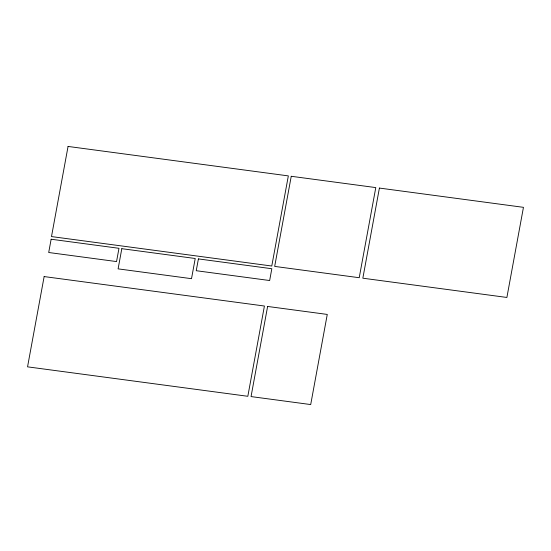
<?xml version="1.0" encoding="UTF-8"?>
<svg xmlns="http://www.w3.org/2000/svg" width="551" height="551" viewBox="0 0 551 551"><rect width="100%" height="100%" fill="white"/><g stroke="black" fill="none" stroke-linecap="round" stroke-linejoin="round"><path stroke-width="0.83" d="M44.142 276.574L27.55 366.842L247.826 396.293L264.418 306.025L44.142 276.574M68.062 146.442L51.498 236.572L271.774 266.023L288.338 175.893L68.062 146.442M51.14 239.23L48.702 252.503L116.543 261.573L118.982 248.301L51.14 239.23M121.812 248.68L118.1 268.867L191.514 278.682L195.226 258.495L121.812 248.68M198.408 258.908L196.239 270.713L269.653 280.528L271.822 268.723L198.408 258.908M291.245 176.286L274.68 266.409L359.218 277.718L375.789 187.588L291.245 176.286M267.614 306.452L251.049 396.582L310.702 404.558L327.266 314.428L267.614 306.452M379.405 188.07L362.84 278.2L506.886 297.457L523.45 207.334L379.405 188.07"/></g></svg>
